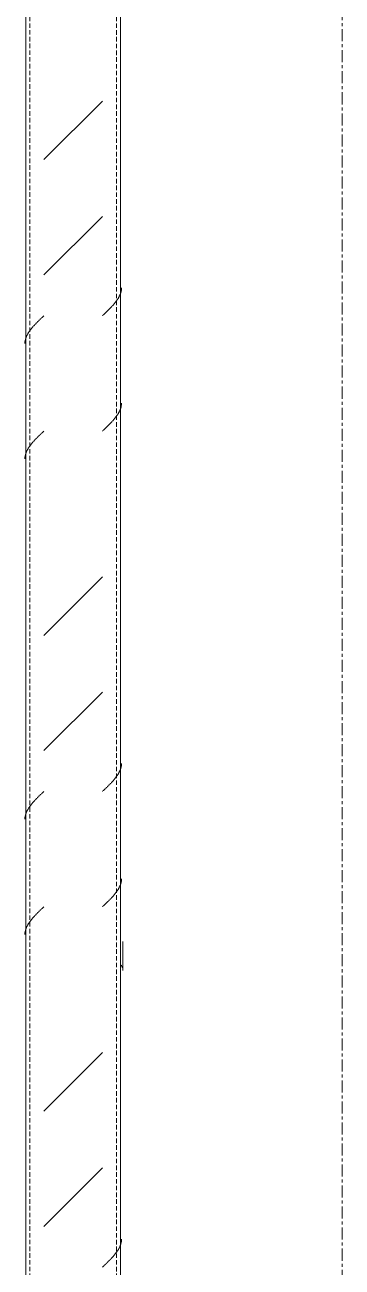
# Model space of a CAD drawing. Header units: centimetres. Extents: x -6111 to 13767, y -285 to 1600.
# Drawn here: x 10861.2 to 10894.8, y 349.1 to 480.4 of the extents above; entities that cross this region are included whole.
import ezdxf

# ---------------------------------------------------------------- set-up
doc = ezdxf.new("R2010")
doc.units = ezdxf.units.CM
doc.linetypes.add('Grid Line', pattern=[2.2225, 1.27, -0.3175, 0.3175, -0.3175])
doc.linetypes.add('Hidden', pattern=[0.714375, 0.47625, -0.238125])
for name, color, linetype, lineweight in [('S-BEAM', 7, 'Continuous', 9), ('S-COLS', 7, 'Continuous', 9), ('S-GRID', 7, 'Continuous', 9)]:
    doc.layers.add(name, color=color, linetype=linetype, lineweight=lineweight)

# ---------------------------------------------------------------- blocks, each defined once
blk = doc.blocks.new('FP_113-Elevación Eje 5')
at = {"layer": 'S-COLS'}
blk.add_line((-2572.12, 0), (-2572.12, 505.93), dxfattribs=at)
at = {"layer": 'S-COLS', "color": 9, "true_color": 0xc0c0c0}
for p, q in [((-2572.22, 451.74), (-2572.2, 451.78)), ((-2572.2, 451.78), (-2572.17, 451.83)), ((-2572.17, 451.83), (-2572.16, 451.88)), ((-2572.16, 451.88), (-2572.14, 451.92)), ((-2572.14, 451.92), (-2572.12, 451.97)), ((-2572.12, 451.97), (-2572.1, 452.02)), ((-2572.1, 452.02), (-2572.09, 452.06)), ((-2572.09, 452.06), (-2572.07, 452.11)), ((-2572.07, 452.11), (-2572.06, 452.16)), ((-2572.06, 452.16), (-2572.05, 452.2)), ((-2572.05, 452.2), (-2572.04, 452.25)), ((-2572.04, 452.25), (-2572.03, 452.3)), ((-2572.03, 452.3), (-2572.02, 452.34)), ((-2572.02, 452.39), (-2572.01, 452.44)), ((-2572.02, 452.34), (-2572.02, 452.39)), ((-2572.01, 452.48), (-2572, 452.53)), ((-2572.01, 452.44), (-2572.01, 452.48)), ((-2572, 452.53), (-2572, 452.58)), ((-2573.2, 450.43), (-2573.16, 450.47)), ((-2573.16, 450.47), (-2573.11, 450.52)), ((-2573.11, 450.52), (-2573.07, 450.57)), ((-2573.07, 450.57), (-2573.03, 450.61)), ((-2573.03, 450.61), (-2572.98, 450.66)), ((-2572.98, 450.66), (-2572.94, 450.71)), ((-2572.94, 450.71), (-2572.9, 450.75)), ((-2572.9, 450.75), (-2572.86, 450.8)), ((-2572.86, 450.8), (-2572.82, 450.85)), ((-2572.82, 450.85), (-2572.78, 450.9)), ((-2572.78, 450.9), (-2572.74, 450.94)), ((-2572.74, 450.94), (-2572.7, 450.99)), ((-2572.7, 450.99), (-2572.67, 451.04)), ((-2572.67, 451.04), (-2572.63, 451.08)), ((-2572.63, 451.08), (-2572.59, 451.13)), ((-2572.59, 451.13), (-2572.56, 451.18)), ((-2572.56, 451.18), (-2572.53, 451.22)), ((-2572.53, 451.22), (-2572.49, 451.27)), ((-2572.49, 451.27), (-2572.46, 451.32)), ((-2572.46, 451.32), (-2572.43, 451.36)), ((-2572.43, 451.36), (-2572.4, 451.41)), ((-2572.4, 451.41), (-2572.37, 451.46)), ((-2572.37, 451.46), (-2572.34, 451.5)), ((-2572.34, 451.5), (-2572.32, 451.55)), ((-2572.32, 451.55), (-2572.29, 451.6)), ((-2572.29, 451.6), (-2572.26, 451.64)), ((-2572.26, 451.64), (-2572.24, 451.69)), ((-2572.24, 451.69), (-2572.22, 451.74)), ((-2574.02, 449.63), (-2573.97, 449.68)), ((-2573.97, 449.68), (-2573.92, 449.73)), ((-2573.92, 449.73), (-2573.87, 449.77)), ((-2573.87, 449.77), (-2573.82, 449.82)), ((-2573.82, 449.82), (-2573.78, 449.87)), ((-2573.78, 449.87), (-2573.73, 449.91)), ((-2573.73, 449.91), (-2573.68, 449.96)), ((-2573.68, 449.96), (-2573.63, 450.01)), ((-2573.63, 450.01), (-2573.58, 450.05)), ((-2573.58, 450.05), (-2573.53, 450.1)), ((-2573.53, 450.1), (-2573.48, 450.15)), ((-2573.48, 450.15), (-2573.44, 450.19)), ((-2573.44, 450.19), (-2573.39, 450.24)), ((-2573.39, 450.24), (-2573.34, 450.29)), ((-2573.34, 450.29), (-2573.3, 450.33)), ((-2573.3, 450.33), (-2573.25, 450.38)), ((-2573.25, 450.38), (-2573.2, 450.43)), ((-2572.07, 439.92), (-2572.06, 439.97)), ((-2572.06, 439.97), (-2572.05, 440.01)), ((-2572.05, 440.01), (-2572.04, 440.06)), ((-2572.04, 440.06), (-2572.03, 440.11)), ((-2572.03, 440.11), (-2572.02, 440.16)), ((-2572.02, 440.2), (-2572.01, 440.25)), ((-2572.02, 440.16), (-2572.02, 440.2)), ((-2572.01, 440.3), (-2572, 440.34)), ((-2572.01, 440.25), (-2572.01, 440.3)), ((-2572, 440.34), (-2572, 440.39)), ((-2572.86, 438.61), (-2572.82, 438.66)), ((-2572.82, 438.66), (-2572.78, 438.71)), ((-2572.78, 438.71), (-2572.74, 438.75)), ((-2572.74, 438.75), (-2572.7, 438.8)), ((-2572.7, 438.8), (-2572.67, 438.85)), ((-2572.67, 438.85), (-2572.63, 438.89)), ((-2572.63, 438.89), (-2572.59, 438.94)), ((-2572.59, 438.94), (-2572.56, 438.99)), ((-2572.56, 438.99), (-2572.53, 439.03)), ((-2572.53, 439.03), (-2572.49, 439.08)), ((-2572.49, 439.08), (-2572.46, 439.13)), ((-2572.46, 439.13), (-2572.43, 439.17)), ((-2572.43, 439.17), (-2572.4, 439.22)), ((-2572.4, 439.22), (-2572.37, 439.27)), ((-2572.37, 439.27), (-2572.34, 439.31)), ((-2572.34, 439.31), (-2572.32, 439.36)), ((-2572.32, 439.36), (-2572.29, 439.41)), ((-2572.29, 439.41), (-2572.26, 439.45)), ((-2572.26, 439.45), (-2572.24, 439.5)), ((-2572.24, 439.5), (-2572.22, 439.55)), ((-2572.22, 439.55), (-2572.2, 439.59)), ((-2572.2, 439.59), (-2572.17, 439.64)), ((-2572.17, 439.64), (-2572.16, 439.69)), ((-2572.16, 439.69), (-2572.14, 439.73)), ((-2572.14, 439.73), (-2572.12, 439.78)), ((-2572.12, 439.78), (-2572.1, 439.83)), ((-2572.1, 439.83), (-2572.09, 439.87)), ((-2572.09, 439.87), (-2572.07, 439.92)), ((-2574.02, 437.44), (-2573.97, 437.49)), ((-2573.97, 437.49), (-2573.92, 437.54)), ((-2573.92, 437.54), (-2573.87, 437.58)), ((-2573.87, 437.58), (-2573.82, 437.63)), ((-2573.82, 437.63), (-2573.78, 437.68)), ((-2573.78, 437.68), (-2573.73, 437.72)), ((-2573.73, 437.72), (-2573.68, 437.77)), ((-2573.68, 437.77), (-2573.63, 437.82)), ((-2573.63, 437.82), (-2573.58, 437.86)), ((-2573.58, 437.86), (-2573.53, 437.91)), ((-2573.53, 437.91), (-2573.48, 437.96)), ((-2573.48, 437.96), (-2573.44, 438)), ((-2573.44, 438), (-2573.39, 438.05)), ((-2573.39, 438.05), (-2573.34, 438.1)), ((-2573.34, 438.1), (-2573.3, 438.14)), ((-2573.3, 438.14), (-2573.25, 438.19)), ((-2573.25, 438.19), (-2573.2, 438.24)), ((-2573.2, 438.24), (-2573.16, 438.28)), ((-2573.16, 438.28), (-2573.11, 438.33)), ((-2573.11, 438.33), (-2573.07, 438.38)), ((-2573.07, 438.38), (-2573.03, 438.43)), ((-2573.03, 438.43), (-2572.98, 438.47)), ((-2572.98, 438.47), (-2572.94, 438.52)), ((-2572.94, 438.52), (-2572.9, 438.57)), ((-2572.9, 438.57), (-2572.86, 438.61)), ((-2572.07, 401.82), (-2572.06, 401.87)), ((-2572.06, 401.87), (-2572.05, 401.91)), ((-2572.05, 401.91), (-2572.04, 401.96)), ((-2572.04, 401.96), (-2572.03, 402.01)), ((-2572.03, 402.01), (-2572.02, 402.06)), ((-2572.02, 402.1), (-2572.01, 402.15)), ((-2572.02, 402.06), (-2572.02, 402.1)), ((-2572.01, 402.2), (-2572, 402.24)), ((-2572.01, 402.15), (-2572.01, 402.2)), ((-2572, 402.24), (-2572, 402.29)), ((-2572.86, 400.51), (-2572.82, 400.56)), ((-2572.82, 400.56), (-2572.78, 400.61)), ((-2572.78, 400.61), (-2572.74, 400.65)), ((-2572.74, 400.65), (-2572.7, 400.7)), ((-2572.7, 400.7), (-2572.67, 400.75)), ((-2572.67, 400.75), (-2572.63, 400.79)), ((-2572.63, 400.79), (-2572.59, 400.84)), ((-2572.59, 400.84), (-2572.56, 400.89)), ((-2572.56, 400.89), (-2572.53, 400.93)), ((-2572.53, 400.93), (-2572.49, 400.98)), ((-2572.49, 400.98), (-2572.46, 401.03)), ((-2572.46, 401.03), (-2572.43, 401.07)), ((-2572.43, 401.07), (-2572.4, 401.12)), ((-2572.4, 401.12), (-2572.37, 401.17)), ((-2572.37, 401.17), (-2572.34, 401.21)), ((-2572.34, 401.21), (-2572.32, 401.26)), ((-2572.32, 401.26), (-2572.29, 401.31)), ((-2572.29, 401.31), (-2572.26, 401.35)), ((-2572.26, 401.35), (-2572.24, 401.4)), ((-2572.24, 401.4), (-2572.22, 401.45)), ((-2572.22, 401.45), (-2572.2, 401.49)), ((-2572.2, 401.49), (-2572.17, 401.54)), ((-2572.17, 401.54), (-2572.16, 401.59)), ((-2572.16, 401.59), (-2572.14, 401.63)), ((-2572.14, 401.63), (-2572.12, 401.68)), ((-2572.12, 401.68), (-2572.1, 401.73)), ((-2572.1, 401.73), (-2572.09, 401.77)), ((-2572.09, 401.77), (-2572.07, 401.82)), ((-2574.02, 399.34), (-2573.97, 399.39)), ((-2573.97, 399.39), (-2573.92, 399.44)), ((-2573.92, 399.44), (-2573.87, 399.48)), ((-2573.87, 399.48), (-2573.82, 399.53)), ((-2573.82, 399.53), (-2573.78, 399.58)), ((-2573.78, 399.58), (-2573.73, 399.62)), ((-2573.73, 399.62), (-2573.68, 399.67)), ((-2573.68, 399.67), (-2573.63, 399.72)), ((-2573.63, 399.72), (-2573.58, 399.76)), ((-2573.58, 399.76), (-2573.53, 399.81)), ((-2573.53, 399.81), (-2573.48, 399.86)), ((-2573.48, 399.86), (-2573.44, 399.9)), ((-2573.44, 399.9), (-2573.39, 399.95)), ((-2573.39, 399.95), (-2573.34, 400)), ((-2573.34, 400), (-2573.3, 400.04)), ((-2573.3, 400.04), (-2573.25, 400.09)), ((-2573.25, 400.09), (-2573.2, 400.14)), ((-2573.2, 400.14), (-2573.16, 400.18)), ((-2573.16, 400.18), (-2573.11, 400.23)), ((-2573.11, 400.23), (-2573.07, 400.28)), ((-2573.07, 400.28), (-2573.03, 400.33)), ((-2573.03, 400.33), (-2572.98, 400.37)), ((-2572.98, 400.37), (-2572.94, 400.42)), ((-2572.94, 400.42), (-2572.9, 400.47)), ((-2572.9, 400.47), (-2572.86, 400.51)), ((-2572.01, 390.01), (-2572, 390.05)), ((-2572, 390.05), (-2572, 390.1)), ((-2572.56, 388.7), (-2572.53, 388.74)), ((-2572.53, 388.74), (-2572.49, 388.79)), ((-2572.49, 388.79), (-2572.46, 388.84)), ((-2572.46, 388.84), (-2572.43, 388.88)), ((-2572.43, 388.88), (-2572.4, 388.93)), ((-2572.4, 388.93), (-2572.37, 388.98)), ((-2572.37, 388.98), (-2572.34, 389.02)), ((-2572.34, 389.02), (-2572.32, 389.07)), ((-2572.32, 389.07), (-2572.29, 389.12)), ((-2572.29, 389.12), (-2572.26, 389.16)), ((-2572.26, 389.16), (-2572.24, 389.21)), ((-2572.24, 389.21), (-2572.22, 389.26)), ((-2572.22, 389.26), (-2572.2, 389.3)), ((-2572.2, 389.3), (-2572.17, 389.35)), ((-2572.17, 389.35), (-2572.16, 389.4)), ((-2572.16, 389.4), (-2572.14, 389.44)), ((-2572.14, 389.44), (-2572.12, 389.49)), ((-2572.12, 389.49), (-2572.1, 389.54)), ((-2572.1, 389.54), (-2572.09, 389.59)), ((-2572.09, 389.59), (-2572.07, 389.63)), ((-2572.07, 389.63), (-2572.06, 389.68)), ((-2572.06, 389.68), (-2572.05, 389.73)), ((-2572.05, 389.73), (-2572.04, 389.77)), ((-2572.04, 389.77), (-2572.03, 389.82)), ((-2572.03, 389.82), (-2572.02, 389.87)), ((-2572.02, 389.91), (-2572.01, 389.96)), ((-2572.02, 389.87), (-2572.02, 389.91)), ((-2572.01, 389.96), (-2572.01, 390.01)), ((-2573.78, 387.39), (-2573.73, 387.43)), ((-2573.73, 387.43), (-2573.68, 387.48)), ((-2573.68, 387.48), (-2573.63, 387.53)), ((-2573.63, 387.53), (-2573.58, 387.57)), ((-2573.58, 387.57), (-2573.53, 387.62)), ((-2573.53, 387.62), (-2573.48, 387.67)), ((-2573.48, 387.67), (-2573.44, 387.71)), ((-2573.44, 387.71), (-2573.39, 387.76)), ((-2573.39, 387.76), (-2573.34, 387.81)), ((-2573.34, 387.81), (-2573.3, 387.86)), ((-2573.3, 387.86), (-2573.25, 387.9)), ((-2573.25, 387.9), (-2573.2, 387.95)), ((-2573.2, 387.95), (-2573.16, 388)), ((-2573.16, 388), (-2573.11, 388.04)), ((-2573.11, 388.04), (-2573.07, 388.09)), ((-2573.07, 388.09), (-2573.03, 388.14)), ((-2573.03, 388.14), (-2572.98, 388.18)), ((-2572.98, 388.18), (-2572.94, 388.23)), ((-2572.94, 388.23), (-2572.9, 388.28)), ((-2572.9, 388.28), (-2572.86, 388.32)), ((-2572.86, 388.32), (-2572.82, 388.37)), ((-2572.82, 388.37), (-2572.78, 388.42)), ((-2572.78, 388.42), (-2572.74, 388.46)), ((-2572.74, 388.46), (-2572.7, 388.51)), ((-2572.7, 388.51), (-2572.67, 388.56)), ((-2572.67, 388.56), (-2572.63, 388.6)), ((-2572.63, 388.6), (-2572.59, 388.65)), ((-2572.59, 388.65), (-2572.56, 388.7)), ((-2574.02, 387.15), (-2573.97, 387.2)), ((-2573.97, 387.2), (-2573.92, 387.25)), ((-2573.92, 387.25), (-2573.87, 387.29)), ((-2573.87, 387.29), (-2573.82, 387.34)), ((-2573.82, 387.34), (-2573.78, 387.39)), ((-2572, 351.95), (-2572, 352)), ((-2572.56, 350.6), (-2572.53, 350.64)), ((-2572.53, 350.64), (-2572.49, 350.69)), ((-2572.49, 350.69), (-2572.46, 350.74)), ((-2572.46, 350.74), (-2572.43, 350.78)), ((-2572.43, 350.78), (-2572.4, 350.83)), ((-2572.4, 350.83), (-2572.37, 350.88)), ((-2572.37, 350.88), (-2572.34, 350.92)), ((-2572.34, 350.92), (-2572.32, 350.97)), ((-2572.32, 350.97), (-2572.29, 351.02)), ((-2572.29, 351.02), (-2572.26, 351.06)), ((-2572.26, 351.06), (-2572.24, 351.11)), ((-2572.24, 351.11), (-2572.22, 351.16)), ((-2572.22, 351.16), (-2572.2, 351.2)), ((-2572.2, 351.2), (-2572.17, 351.25)), ((-2572.17, 351.25), (-2572.16, 351.3)), ((-2572.16, 351.3), (-2572.14, 351.34)), ((-2572.14, 351.34), (-2572.12, 351.39)), ((-2572.12, 351.39), (-2572.1, 351.44)), ((-2572.1, 351.44), (-2572.09, 351.49)), ((-2572.09, 351.49), (-2572.07, 351.53)), ((-2572.07, 351.53), (-2572.06, 351.58)), ((-2572.06, 351.58), (-2572.05, 351.63)), ((-2572.05, 351.63), (-2572.04, 351.67)), ((-2572.04, 351.67), (-2572.03, 351.72)), ((-2572.03, 351.72), (-2572.02, 351.77)), ((-2572.02, 351.81), (-2572.01, 351.86)), ((-2572.02, 351.77), (-2572.02, 351.81)), ((-2572.01, 351.91), (-2572, 351.95)), ((-2572.01, 351.86), (-2572.01, 351.91)), ((-2573.78, 349.29), (-2573.73, 349.33)), ((-2573.73, 349.33), (-2573.68, 349.38)), ((-2573.68, 349.38), (-2573.63, 349.43)), ((-2573.63, 349.43), (-2573.58, 349.47)), ((-2573.58, 349.47), (-2573.53, 349.52)), ((-2573.53, 349.52), (-2573.48, 349.57)), ((-2573.48, 349.57), (-2573.44, 349.61)), ((-2573.44, 349.61), (-2573.39, 349.66)), ((-2573.39, 349.66), (-2573.34, 349.71)), ((-2573.34, 349.71), (-2573.3, 349.76)), ((-2573.3, 349.76), (-2573.25, 349.8)), ((-2573.25, 349.8), (-2573.2, 349.85)), ((-2573.2, 349.85), (-2573.16, 349.9)), ((-2573.16, 349.9), (-2573.11, 349.94)), ((-2573.11, 349.94), (-2573.07, 349.99)), ((-2573.07, 349.99), (-2573.03, 350.04)), ((-2573.03, 350.04), (-2572.98, 350.08)), ((-2572.98, 350.08), (-2572.94, 350.13)), ((-2572.94, 350.13), (-2572.9, 350.18)), ((-2572.9, 350.18), (-2572.86, 350.22)), ((-2572.86, 350.22), (-2572.82, 350.27)), ((-2572.82, 350.27), (-2572.78, 350.32)), ((-2572.78, 350.32), (-2572.74, 350.36)), ((-2572.74, 350.36), (-2572.7, 350.41)), ((-2572.7, 350.41), (-2572.67, 350.46)), ((-2572.67, 350.46), (-2572.63, 350.5)), ((-2572.63, 350.5), (-2572.59, 350.55)), ((-2572.59, 350.55), (-2572.56, 350.6)), ((-2574.02, 349.05), (-2573.97, 349.1)), ((-2573.97, 349.1), (-2573.92, 349.15)), ((-2573.92, 349.15), (-2573.87, 349.19)), ((-2573.87, 349.19), (-2573.82, 349.24)), ((-2573.82, 349.24), (-2573.78, 349.29))]:
    blk.add_line(p, q, dxfattribs=at)
blk = doc.blocks.new('FP_114-Elevación Eje 5')
at = {"layer": 'S-COLS'}
blk.add_line((-2582.12, 515.53), (-2582.12, 0), dxfattribs=at)
at = {"layer": 'S-COLS', "color": 9, "true_color": 0xc0c0c0}
for p, q in [((-2580.75, 449.12), (-2580.7, 449.17)), ((-2580.7, 449.17), (-2580.66, 449.21)), ((-2580.66, 449.21), (-2580.61, 449.26)), ((-2580.61, 449.26), (-2580.56, 449.31)), ((-2580.56, 449.31), (-2580.51, 449.35)), ((-2580.51, 449.35), (-2580.46, 449.4)), ((-2580.46, 449.4), (-2580.41, 449.45)), ((-2580.41, 449.45), (-2580.36, 449.49)), ((-2580.36, 449.49), (-2580.31, 449.54)), ((-2580.31, 449.54), (-2580.26, 449.59)), ((-2580.26, 449.59), (-2580.21, 449.63)), ((-2581.87, 447.81), (-2581.84, 447.86)), ((-2581.84, 447.86), (-2581.81, 447.9)), ((-2581.81, 447.9), (-2581.78, 447.95)), ((-2581.78, 447.95), (-2581.74, 448)), ((-2581.74, 448), (-2581.71, 448.04)), ((-2581.71, 448.04), (-2581.68, 448.09)), ((-2581.68, 448.09), (-2581.64, 448.14)), ((-2581.64, 448.14), (-2581.61, 448.18)), ((-2581.61, 448.18), (-2581.57, 448.23)), ((-2581.57, 448.23), (-2581.53, 448.28)), ((-2581.53, 448.28), (-2581.5, 448.32)), ((-2581.5, 448.32), (-2581.46, 448.37)), ((-2581.46, 448.37), (-2581.42, 448.42)), ((-2581.42, 448.42), (-2581.38, 448.46)), ((-2581.38, 448.46), (-2581.34, 448.51)), ((-2581.34, 448.51), (-2581.29, 448.56)), ((-2581.29, 448.56), (-2581.25, 448.6)), ((-2581.25, 448.6), (-2581.21, 448.65)), ((-2581.21, 448.65), (-2581.17, 448.7)), ((-2581.17, 448.7), (-2581.12, 448.74)), ((-2581.12, 448.74), (-2581.08, 448.79)), ((-2581.08, 448.79), (-2581.03, 448.84)), ((-2581.03, 448.84), (-2580.99, 448.88)), ((-2580.99, 448.88), (-2580.94, 448.93)), ((-2580.94, 448.93), (-2580.89, 448.98)), ((-2580.89, 448.98), (-2580.85, 449.02)), ((-2580.85, 449.02), (-2580.8, 449.07)), ((-2580.8, 449.07), (-2580.75, 449.12)), ((-2582.23, 446.78), (-2582.22, 446.83)), ((-2582.23, 446.73), (-2582.23, 446.78)), ((-2582.23, 446.69), (-2582.23, 446.73)), ((-2582.22, 446.87), (-2582.21, 446.92)), ((-2582.22, 446.83), (-2582.22, 446.87)), ((-2582.21, 446.92), (-2582.2, 446.97)), ((-2582.2, 447.01), (-2582.19, 447.06)), ((-2582.2, 446.97), (-2582.2, 447.01)), ((-2582.19, 447.06), (-2582.17, 447.11)), ((-2582.17, 447.11), (-2582.16, 447.15)), ((-2582.16, 447.15), (-2582.15, 447.2)), ((-2582.15, 447.2), (-2582.13, 447.25)), ((-2582.13, 447.25), (-2582.12, 447.29)), ((-2582.12, 447.29), (-2582.1, 447.34)), ((-2582.1, 447.34), (-2582.08, 447.39)), ((-2582.08, 447.39), (-2582.06, 447.44)), ((-2582.06, 447.44), (-2582.04, 447.48)), ((-2582.04, 447.48), (-2582.02, 447.53)), ((-2582.02, 447.53), (-2582, 447.58)), ((-2582, 447.58), (-2581.97, 447.62)), ((-2581.97, 447.62), (-2581.95, 447.67)), ((-2581.95, 447.67), (-2581.92, 447.72)), ((-2581.92, 447.72), (-2581.89, 447.76)), ((-2581.89, 447.76), (-2581.87, 447.81)), ((-2580.36, 437.3), (-2580.31, 437.35)), ((-2580.31, 437.35), (-2580.26, 437.4)), ((-2580.26, 437.4), (-2580.21, 437.44)), ((-2581.61, 435.99), (-2581.57, 436.04)), ((-2581.57, 436.04), (-2581.53, 436.09)), ((-2581.53, 436.09), (-2581.5, 436.13)), ((-2581.5, 436.13), (-2581.46, 436.18)), ((-2581.46, 436.18), (-2581.42, 436.23)), ((-2581.42, 436.23), (-2581.38, 436.27)), ((-2581.38, 436.27), (-2581.34, 436.32)), ((-2581.34, 436.32), (-2581.29, 436.37)), ((-2581.29, 436.37), (-2581.25, 436.41)), ((-2581.25, 436.41), (-2581.21, 436.46)), ((-2581.21, 436.46), (-2581.17, 436.51)), ((-2581.17, 436.51), (-2581.12, 436.55)), ((-2581.12, 436.55), (-2581.08, 436.6)), ((-2581.08, 436.6), (-2581.03, 436.65)), ((-2581.03, 436.65), (-2580.99, 436.7)), ((-2580.99, 436.7), (-2580.94, 436.74)), ((-2580.94, 436.74), (-2580.89, 436.79)), ((-2580.89, 436.79), (-2580.85, 436.84)), ((-2580.85, 436.84), (-2580.8, 436.88)), ((-2580.8, 436.88), (-2580.75, 436.93)), ((-2580.75, 436.93), (-2580.7, 436.98)), ((-2580.7, 436.98), (-2580.66, 437.02)), ((-2580.66, 437.02), (-2580.61, 437.07)), ((-2580.61, 437.07), (-2580.56, 437.12)), ((-2580.56, 437.12), (-2580.51, 437.16)), ((-2580.51, 437.16), (-2580.46, 437.21)), ((-2580.46, 437.21), (-2580.41, 437.26)), ((-2580.41, 437.26), (-2580.36, 437.3)), ((-2582.22, 434.68), (-2582.21, 434.73)), ((-2582.21, 434.73), (-2582.2, 434.78)), ((-2582.2, 434.82), (-2582.19, 434.87)), ((-2582.2, 434.78), (-2582.2, 434.82)), ((-2582.19, 434.87), (-2582.17, 434.92)), ((-2582.17, 434.92), (-2582.16, 434.97)), ((-2582.16, 434.97), (-2582.15, 435.01)), ((-2582.15, 435.01), (-2582.13, 435.06)), ((-2582.13, 435.06), (-2582.12, 435.11)), ((-2582.12, 435.11), (-2582.1, 435.15)), ((-2582.1, 435.15), (-2582.08, 435.2)), ((-2582.08, 435.2), (-2582.06, 435.25)), ((-2582.06, 435.25), (-2582.04, 435.29)), ((-2582.04, 435.29), (-2582.02, 435.34)), ((-2582.02, 435.34), (-2582, 435.39)), ((-2582, 435.39), (-2581.97, 435.43)), ((-2581.97, 435.43), (-2581.95, 435.48)), ((-2581.95, 435.48), (-2581.92, 435.53)), ((-2581.92, 435.53), (-2581.89, 435.57)), ((-2581.89, 435.57), (-2581.87, 435.62)), ((-2581.87, 435.62), (-2581.84, 435.67)), ((-2581.84, 435.67), (-2581.81, 435.71)), ((-2581.81, 435.71), (-2581.78, 435.76)), ((-2581.78, 435.76), (-2581.74, 435.81)), ((-2581.74, 435.81), (-2581.71, 435.85)), ((-2581.71, 435.85), (-2581.68, 435.9)), ((-2581.68, 435.9), (-2581.64, 435.95)), ((-2581.64, 435.95), (-2581.61, 435.99)), ((-2582.23, 434.59), (-2582.22, 434.64)), ((-2582.23, 434.54), (-2582.23, 434.59)), ((-2582.23, 434.5), (-2582.23, 434.54)), ((-2582.22, 434.64), (-2582.22, 434.68)), ((-2580.36, 399.2), (-2580.31, 399.25)), ((-2580.31, 399.25), (-2580.26, 399.3)), ((-2580.26, 399.3), (-2580.21, 399.34)), ((-2581.61, 397.89), (-2581.57, 397.94)), ((-2581.57, 397.94), (-2581.53, 397.99)), ((-2581.53, 397.99), (-2581.5, 398.03)), ((-2581.5, 398.03), (-2581.46, 398.08)), ((-2581.46, 398.08), (-2581.42, 398.13)), ((-2581.42, 398.13), (-2581.38, 398.17)), ((-2581.38, 398.17), (-2581.34, 398.22)), ((-2581.34, 398.22), (-2581.29, 398.27)), ((-2581.29, 398.27), (-2581.25, 398.31)), ((-2581.25, 398.31), (-2581.21, 398.36)), ((-2581.21, 398.36), (-2581.17, 398.41)), ((-2581.17, 398.41), (-2581.12, 398.45)), ((-2581.12, 398.45), (-2581.08, 398.5)), ((-2581.08, 398.5), (-2581.03, 398.55)), ((-2581.03, 398.55), (-2580.99, 398.6)), ((-2580.99, 398.6), (-2580.94, 398.64)), ((-2580.94, 398.64), (-2580.89, 398.69)), ((-2580.89, 398.69), (-2580.85, 398.74)), ((-2580.85, 398.74), (-2580.8, 398.78)), ((-2580.8, 398.78), (-2580.75, 398.83)), ((-2580.75, 398.83), (-2580.7, 398.88)), ((-2580.7, 398.88), (-2580.66, 398.92)), ((-2580.66, 398.92), (-2580.61, 398.97)), ((-2580.61, 398.97), (-2580.56, 399.02)), ((-2580.56, 399.02), (-2580.51, 399.06)), ((-2580.51, 399.06), (-2580.46, 399.11)), ((-2580.46, 399.11), (-2580.41, 399.16)), ((-2580.41, 399.16), (-2580.36, 399.2)), ((-2582.22, 396.58), (-2582.21, 396.63)), ((-2582.21, 396.63), (-2582.2, 396.68)), ((-2582.2, 396.72), (-2582.19, 396.77)), ((-2582.2, 396.68), (-2582.2, 396.72)), ((-2582.19, 396.77), (-2582.17, 396.82)), ((-2582.17, 396.82), (-2582.16, 396.87)), ((-2582.16, 396.87), (-2582.15, 396.91)), ((-2582.15, 396.91), (-2582.13, 396.96)), ((-2582.13, 396.96), (-2582.12, 397.01)), ((-2582.12, 397.01), (-2582.1, 397.05)), ((-2582.1, 397.05), (-2582.08, 397.1)), ((-2582.08, 397.1), (-2582.06, 397.15)), ((-2582.06, 397.15), (-2582.04, 397.19)), ((-2582.04, 397.19), (-2582.02, 397.24)), ((-2582.02, 397.24), (-2582, 397.29)), ((-2582, 397.29), (-2581.97, 397.33)), ((-2581.97, 397.33), (-2581.95, 397.38)), ((-2581.95, 397.38), (-2581.92, 397.43)), ((-2581.92, 397.43), (-2581.89, 397.47)), ((-2581.89, 397.47), (-2581.87, 397.52)), ((-2581.87, 397.52), (-2581.84, 397.57)), ((-2581.84, 397.57), (-2581.81, 397.61)), ((-2581.81, 397.61), (-2581.78, 397.66)), ((-2581.78, 397.66), (-2581.74, 397.71)), ((-2581.74, 397.71), (-2581.71, 397.75)), ((-2581.71, 397.75), (-2581.68, 397.8)), ((-2581.68, 397.8), (-2581.64, 397.85)), ((-2581.64, 397.85), (-2581.61, 397.89)), ((-2582.23, 396.49), (-2582.22, 396.54)), ((-2582.23, 396.44), (-2582.23, 396.49)), ((-2582.23, 396.4), (-2582.23, 396.44)), ((-2582.22, 396.54), (-2582.22, 396.58)), ((-2581.29, 386.08), (-2581.25, 386.13)), ((-2581.25, 386.13), (-2581.21, 386.17)), ((-2581.21, 386.17), (-2581.17, 386.22)), ((-2581.17, 386.22), (-2581.12, 386.27)), ((-2581.12, 386.27), (-2581.08, 386.31)), ((-2581.08, 386.31), (-2581.03, 386.36)), ((-2581.03, 386.36), (-2580.99, 386.41)), ((-2580.99, 386.41), (-2580.94, 386.45)), ((-2580.94, 386.45), (-2580.89, 386.5)), ((-2580.89, 386.5), (-2580.85, 386.55)), ((-2580.85, 386.55), (-2580.8, 386.59)), ((-2580.8, 386.59), (-2580.75, 386.64)), ((-2580.75, 386.64), (-2580.7, 386.69)), ((-2580.7, 386.69), (-2580.66, 386.73)), ((-2580.66, 386.73), (-2580.61, 386.78)), ((-2580.61, 386.78), (-2580.56, 386.83)), ((-2580.56, 386.83), (-2580.51, 386.87)), ((-2580.51, 386.87), (-2580.46, 386.92)), ((-2580.46, 386.92), (-2580.41, 386.97)), ((-2580.41, 386.97), (-2580.36, 387.01)), ((-2580.36, 387.01), (-2580.31, 387.06)), ((-2580.31, 387.06), (-2580.26, 387.11)), ((-2580.26, 387.11), (-2580.21, 387.15)), ((-2582.13, 384.77), (-2582.12, 384.82)), ((-2582.12, 384.82), (-2582.1, 384.86)), ((-2582.1, 384.86), (-2582.08, 384.91)), ((-2582.08, 384.91), (-2582.06, 384.96)), ((-2582.06, 384.96), (-2582.04, 385)), ((-2582.04, 385), (-2582.02, 385.05)), ((-2582.02, 385.05), (-2582, 385.1)), ((-2582, 385.1), (-2581.97, 385.14)), ((-2581.97, 385.14), (-2581.95, 385.19)), ((-2581.95, 385.19), (-2581.92, 385.24)), ((-2581.92, 385.24), (-2581.89, 385.28)), ((-2581.89, 385.28), (-2581.87, 385.33)), ((-2581.87, 385.33), (-2581.84, 385.38)), ((-2581.84, 385.38), (-2581.81, 385.42)), ((-2581.81, 385.42), (-2581.78, 385.47)), ((-2581.78, 385.47), (-2581.74, 385.52)), ((-2581.74, 385.52), (-2581.71, 385.56)), ((-2581.71, 385.56), (-2581.68, 385.61)), ((-2581.68, 385.61), (-2581.64, 385.66)), ((-2581.64, 385.66), (-2581.61, 385.7)), ((-2581.61, 385.7), (-2581.57, 385.75)), ((-2581.57, 385.75), (-2581.53, 385.8)), ((-2581.53, 385.8), (-2581.5, 385.84)), ((-2581.5, 385.84), (-2581.46, 385.89)), ((-2581.46, 385.89), (-2581.42, 385.94)), ((-2581.42, 385.94), (-2581.38, 385.98)), ((-2581.38, 385.98), (-2581.34, 386.03)), ((-2581.34, 386.03), (-2581.29, 386.08)), ((-2582.23, 384.3), (-2582.22, 384.35)), ((-2582.23, 384.25), (-2582.23, 384.3)), ((-2582.23, 384.21), (-2582.23, 384.25)), ((-2582.22, 384.4), (-2582.21, 384.44)), ((-2582.22, 384.35), (-2582.22, 384.4)), ((-2582.21, 384.44), (-2582.2, 384.49)), ((-2582.2, 384.54), (-2582.19, 384.58)), ((-2582.2, 384.49), (-2582.2, 384.54)), ((-2582.19, 384.58), (-2582.17, 384.63)), ((-2582.17, 384.63), (-2582.16, 384.68)), ((-2582.16, 384.68), (-2582.15, 384.72)), ((-2582.15, 384.72), (-2582.13, 384.77))]:
    blk.add_line(p, q, dxfattribs=at)
blk = doc.blocks.new('HSS Rectangular-Column - 100 x 100 mm-1468480-Elevación Eje 5')
at = {"layer": 'S-COLS', "true_color": 0xc0c0c0}
h = blk.add_hatch(dxfattribs=at)
h.set_pattern_fill('FP_38', color=9, style=0, pattern_type=2)
h.set_pattern_definition([(45, (-314.542, 0), (-25.1447, 25.1447), []), (45, (-314.542, 38.1), (-25.1447, 25.1447), [])])
h.paths.add_polyline_path([(-2574.02, 0), (-2574.02, 515.53), (-2580.21, 515.53), (-2580.21, 0)])
at = {"layer": 'S-COLS', "linetype": 'Hidden'}
for p, q in [((-2581.72, 0), (-2581.72, 515.53)), ((-2572.52, 515.53), (-2572.52, 0))]:
    blk.add_line(p, q, dxfattribs=at)
at = {"layer": 'S-COLS'}
for name in ['FP_114-Elevación Eje 5', 'FP_113-Elevación Eje 5']:
    blk.add_blockref(name, (0, 0), dxfattribs=at)
blk = doc.blocks.new('FP_115-Elevación Eje 5')
at = {"layer": 'S-BEAM'}
blk.add_line((-2571.85, 380.4), (-2571.85, 383.47), dxfattribs=at)
blk = doc.blocks.new('HSS Square - HSS 100mm-1769973-Elevación Eje 5')
at = {"layer": 'S-BEAM'}
blk.add_ellipse((-2573.75, 380.4), major_axis=(1.91, 0), ratio=0.644264, start_param=0.198317, end_param=0.523599, dxfattribs=at)
blk.add_blockref('FP_115-Elevación Eje 5', (0, 0), dxfattribs=at)

msp = doc.modelspace()

# ---------------------------------------------------------------- linework, layer by layer
at = {"layer": 'S-GRID', "color": 253, "linetype": 'Grid Line', "true_color": 0xaaaaaa}
msp.add_line((10894.78, -176.993), (10894.78, 1531.136), dxfattribs=at)

# ---------------------------------------------------------------- block references
at = {"layer": 'S-BEAM'}
msp.add_blockref('HSS Square - HSS 100mm-1769973-Elevación Eje 5', (13443.443, 0), dxfattribs=at)
at = {"layer": 'S-COLS'}
msp.add_blockref('HSS Rectangular-Column - 100 x 100 mm-1468480-Elevación Eje 5', (13443.443, 0), dxfattribs=at)

doc.saveas('drawing.dxf')
